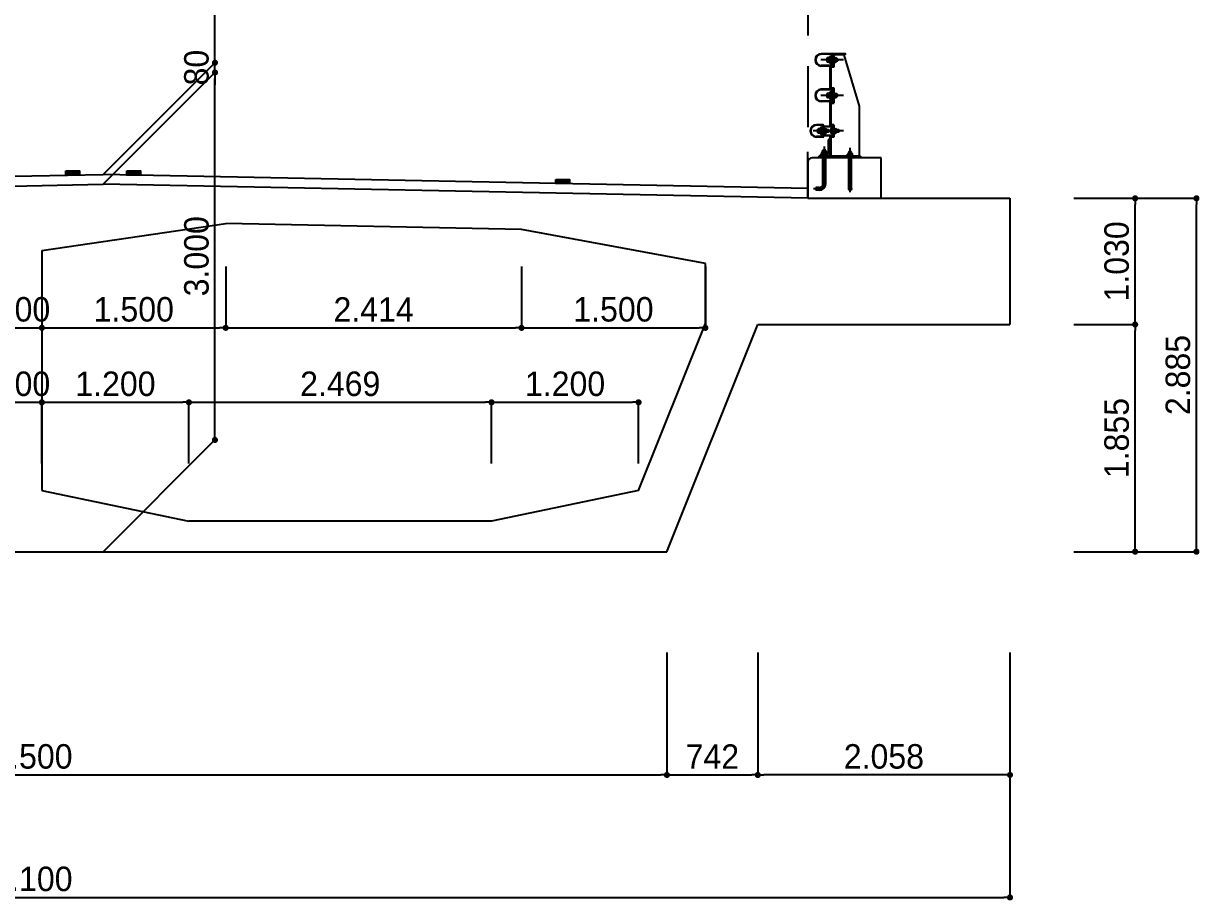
# Model space of a CAD drawing. Header units: millimetres. Extents: x 877.6 to 929.3, y 59.3 to 73.6.
# Drawn here: x 887.41 to 897.01, y 59.3 to 66.46 of the extents above; entities that cross this region are included whole.
import ezdxf

# ---------------------------------------------------------------- set-up
doc = ezdxf.new("R2010")
doc.units = ezdxf.units.MM
doc.linetypes.add('CENTER', pattern=[2, 1.25, -0.25, 0.25, -0.25])
doc.linetypes.add('HIDDEN', pattern=[0.375, 0.25, -0.125])
for name, color, linetype in [('0DIM', 1, 'Continuous'), ('2', 3, 'Continuous'), ('4', 4, 'Continuous'), ('5', 6, 'Continuous'), ('6', 4, 'Continuous'), ('BARRIER', 7, 'Continuous'), ('CS-CONC', 4, 'Continuous'), ('DIM', 1, 'Continuous')]:
    doc.layers.add(name, color=color, linetype=linetype)
doc.styles.add('T25', font='Dotum.TTF', dxfattribs={"bigfont": 'GHS.SHX'})
doc.styles.add('돋움', font='Dotum.TTF')
doc.dimstyles.new('일반도면_0600', dxfattribs={"dimtxt": 1500, "dimasz": 600, "dimexe": 600, "dimexo": 6000, "dimgap": 750, "dimtad": 1, "dimdec": 0, "dimzin": 0, "dimdsep": 46, "dimtxsty": 'T25', "dimblk": 'DOT', "dimcen": 0.09, "dimclrd": 1, "dimclre": 1, "dimclrt": 7, "dimadec": 8, "dimazin": 0, "dimtfac": 1, "dimtdec": 4, "dimtix": 1, "dimtmove": 2, "dimatfit": 3, "dimldrblk": 'DOT', "dimfxl": 1, "dimtolj": 1, "dimtzin": 0, "dimarcsym": 0})

# ---------------------------------------------------------------- blocks, each defined once
blk = doc.blocks.new('_Dot')
at = {"layer": 'DIM'}
blk.add_line((0, 0), (-1, 0), dxfattribs=at)
at = {"layer": 'DIM', "const_width": 0.5}
blk.add_lwpolyline([(-0.25, 0, 1), (0.25, 0, 1)], format="xyb", close=True, dxfattribs=at)
blk = doc.blocks.new('*D12')
at = {"color": 1, "lineweight": -2, "transparency": 16777216}
for p, q in [((879.3635, 60.3257), (879.3635, 59.3257)), ((895.4635, 60.3257), (895.4635, 59.3257)), ((879.4135, 59.3257), (895.4135, 59.3257))]:
    blk.add_line(p, q, dxfattribs=at)
at = {"layer": 'DEFPOINTS', "color": 0, "transparency": 16777216}
for p in [(879.3635, 60.3257), (895.4635, 60.3257), (895.4635, 59.3257)]:
    blk.add_point(p, dxfattribs=at)
at = {"color": 1, "lineweight": -2, "transparency": 16777216, "xscale": 0.05, "yscale": 0.05, "zscale": 0.05, "rotation": 180}
blk.add_blockref('_Dot', (879.3635, 59.3257), dxfattribs=at)
at = {"color": 1, "lineweight": -2, "transparency": 16777216, "xscale": 0.05, "yscale": 0.05, "zscale": 0.05}
blk.add_blockref('_Dot', (895.4635, 59.3257), dxfattribs=at)
at = {"color": 7, "transparency": 16777216, "insert": (887.4135, 59.4758), "char_height": 0.2, "attachment_point": 5, "style": '돋움'}
blk.add_mtext('\\A1;16.100', dxfattribs=at)
blk = doc.blocks.new('*D14')
at = {"color": 1, "lineweight": -2, "transparency": 16777216}
for p, q in [((882.1635, 61.3257), (882.1635, 60.3257)), ((892.6635, 61.3257), (892.6635, 60.3257)), ((882.2135, 60.3257), (892.6135, 60.3257))]:
    blk.add_line(p, q, dxfattribs=at)
at = {"layer": 'DEFPOINTS', "color": 0, "transparency": 16777216}
for p in [(882.1635, 61.3257), (892.6635, 61.3257), (892.6635, 60.3257)]:
    blk.add_point(p, dxfattribs=at)
at = {"color": 1, "lineweight": -2, "transparency": 16777216, "xscale": 0.05, "yscale": 0.05, "zscale": 0.05, "rotation": 180}
blk.add_blockref('_Dot', (882.1635, 60.3257), dxfattribs=at)
at = {"color": 1, "lineweight": -2, "transparency": 16777216, "xscale": 0.05, "yscale": 0.05, "zscale": 0.05}
blk.add_blockref('_Dot', (892.6635, 60.3257), dxfattribs=at)
at = {"color": 7, "transparency": 16777216, "insert": (887.4135, 60.4758), "char_height": 0.2, "attachment_point": 5, "style": '돋움'}
blk.add_mtext('\\A1;10.500', dxfattribs=at)
blk = doc.blocks.new('*D15')
at = {"color": 1, "lineweight": -2, "transparency": 16777216}
for p, q in [((892.6635, 61.3257), (892.6635, 60.3257)), ((893.4055, 61.3257), (893.4055, 60.3257)), ((892.7135, 60.3257), (893.3555, 60.3257))]:
    blk.add_line(p, q, dxfattribs=at)
at = {"layer": 'DEFPOINTS', "color": 0, "transparency": 16777216}
for p in [(892.6635, 61.3257), (893.4055, 61.3257), (893.4055, 60.3257)]:
    blk.add_point(p, dxfattribs=at)
at = {"color": 1, "lineweight": -2, "transparency": 16777216, "xscale": 0.05, "yscale": 0.05, "zscale": 0.05, "rotation": 180}
blk.add_blockref('_Dot', (892.6635, 60.3257), dxfattribs=at)
at = {"color": 1, "lineweight": -2, "transparency": 16777216, "xscale": 0.05, "yscale": 0.05, "zscale": 0.05}
blk.add_blockref('_Dot', (893.4055, 60.3257), dxfattribs=at)
at = {"color": 7, "transparency": 16777216, "insert": (893.0345, 60.4757), "char_height": 0.2, "attachment_point": 5, "style": '돋움'}
blk.add_mtext('\\A1;742', dxfattribs=at)
blk = doc.blocks.new('*D17')
at = {"color": 1, "lineweight": -2, "transparency": 16777216}
for p, q in [((893.4055, 61.3257), (893.4055, 60.3257)), ((895.4635, 61.3257), (895.4635, 60.3257)), ((895.4135, 60.3257), (893.4555, 60.3257))]:
    blk.add_line(p, q, dxfattribs=at)
at = {"layer": 'DEFPOINTS', "color": 0, "transparency": 16777216}
for p in [(893.4055, 61.3257), (895.4635, 61.3257), (893.4055, 60.3257)]:
    blk.add_point(p, dxfattribs=at)
at = {"color": 1, "lineweight": -2, "transparency": 16777216, "xscale": 0.05, "yscale": 0.05, "zscale": 0.05, "rotation": 180}
blk.add_blockref('_Dot', (893.4055, 60.3257), dxfattribs=at)
at = {"color": 1, "lineweight": -2, "transparency": 16777216, "xscale": 0.05, "yscale": 0.05, "zscale": 0.05}
blk.add_blockref('_Dot', (895.4635, 60.3257), dxfattribs=at)
at = {"color": 7, "transparency": 16777216, "insert": (894.4345, 60.4758), "char_height": 0.2, "attachment_point": 5, "style": '돋움'}
blk.add_mtext('\\A1;2.058', dxfattribs=at)
blk = doc.blocks.new('*D20')
at = {"color": 1, "lineweight": -2, "transparency": 16777216}
for p, q in [((887.5635, 62.8682), (887.5635, 63.3682)), ((887.6135, 63.3682), (888.7135, 63.3682)), ((888.7635, 62.8682), (888.7635, 63.3682))]:
    blk.add_line(p, q, dxfattribs=at)
at = {"layer": 'DEFPOINTS', "color": 0, "transparency": 16777216}
for p in [(888.7635, 63.3682), (887.5635, 62.8682), (888.7635, 62.8682)]:
    blk.add_point(p, dxfattribs=at)
at = {"color": 1, "lineweight": -2, "transparency": 16777216, "xscale": 0.05, "yscale": 0.05, "zscale": 0.05, "rotation": 180}
blk.add_blockref('_Dot', (887.5635, 63.3682), dxfattribs=at)
at = {"color": 1, "lineweight": -2, "transparency": 16777216, "xscale": 0.05, "yscale": 0.05, "zscale": 0.05}
blk.add_blockref('_Dot', (888.7635, 63.3682), dxfattribs=at)
at = {"color": 7, "transparency": 16777216, "insert": (888.1635, 63.5183), "char_height": 0.2, "attachment_point": 5, "style": '돋움'}
blk.add_mtext('\\A1;1.200', dxfattribs=at)
blk = doc.blocks.new('*D21')
at = {"color": 1, "lineweight": -2, "transparency": 16777216}
for p, q in [((888.7635, 62.8682), (888.7635, 63.3682)), ((888.8135, 63.3682), (891.1827, 63.3682)), ((891.2327, 62.8682), (891.2327, 63.3682))]:
    blk.add_line(p, q, dxfattribs=at)
at = {"layer": 'DEFPOINTS', "color": 0, "transparency": 16777216}
for p in [(891.2327, 63.3682), (888.7635, 62.8682), (891.2327, 62.8682)]:
    blk.add_point(p, dxfattribs=at)
at = {"color": 1, "lineweight": -2, "transparency": 16777216, "xscale": 0.05, "yscale": 0.05, "zscale": 0.05, "rotation": 180}
blk.add_blockref('_Dot', (888.7635, 63.3682), dxfattribs=at)
at = {"color": 1, "lineweight": -2, "transparency": 16777216, "xscale": 0.05, "yscale": 0.05, "zscale": 0.05}
blk.add_blockref('_Dot', (891.2327, 63.3682), dxfattribs=at)
at = {"color": 7, "transparency": 16777216, "insert": (889.9981, 63.5183), "char_height": 0.2, "attachment_point": 5, "style": '돋움'}
blk.add_mtext('\\A1;2.469', dxfattribs=at)
blk = doc.blocks.new('*D22')
at = {"color": 1, "lineweight": -2, "transparency": 16777216}
for p, q in [((891.2327, 62.8682), (891.2327, 63.3682)), ((891.2827, 63.3682), (892.3827, 63.3682)), ((892.4327, 62.8682), (892.4327, 63.3682))]:
    blk.add_line(p, q, dxfattribs=at)
at = {"layer": 'DEFPOINTS', "color": 0, "transparency": 16777216}
for p in [(892.4327, 63.3682), (891.2327, 62.8682), (892.4327, 62.8682)]:
    blk.add_point(p, dxfattribs=at)
at = {"color": 1, "lineweight": -2, "transparency": 16777216, "xscale": 0.05, "yscale": 0.05, "zscale": 0.05, "rotation": 180}
blk.add_blockref('_Dot', (891.2327, 63.3682), dxfattribs=at)
at = {"color": 1, "lineweight": -2, "transparency": 16777216, "xscale": 0.05, "yscale": 0.05, "zscale": 0.05}
blk.add_blockref('_Dot', (892.4327, 63.3682), dxfattribs=at)
at = {"color": 7, "transparency": 16777216, "insert": (891.8327, 63.5183), "char_height": 0.2, "attachment_point": 5, "style": '돋움'}
blk.add_mtext('\\A1;1.200', dxfattribs=at)
blk = doc.blocks.new('*D24')
at = {"color": 1, "lineweight": -2, "transparency": 16777216}
for p, q in [((887.2135, 63.3682), (887.1635, 63.3682)), ((887.2635, 62.8682), (887.2635, 63.3682)), ((887.2635, 63.3682), (887.5635, 63.3682)), ((887.5635, 62.8682), (887.5635, 63.3682)), ((887.6135, 63.3682), (887.6635, 63.3682))]:
    blk.add_line(p, q, dxfattribs=at)
at = {"layer": 'DEFPOINTS', "color": 0, "transparency": 16777216}
for p in [(887.5635, 63.3682), (887.2635, 62.8682), (887.5635, 62.8682)]:
    blk.add_point(p, dxfattribs=at)
at = {"color": 1, "lineweight": -2, "transparency": 16777216, "xscale": 0.05, "yscale": 0.05, "zscale": 0.05}
blk.add_blockref('_Dot', (887.2635, 63.3682), dxfattribs=at)
at = {"color": 1, "lineweight": -2, "transparency": 16777216, "xscale": 0.05, "yscale": 0.05, "zscale": 0.05, "rotation": 180}
blk.add_blockref('_Dot', (887.5635, 63.3682), dxfattribs=at)
at = {"color": 7, "transparency": 16777216, "insert": (887.4135, 63.5183), "char_height": 0.2, "attachment_point": 5, "style": '돋움'}
blk.add_mtext('\\A1;300', dxfattribs=at)
blk = doc.blocks.new('*D27')
at = {"color": 1, "lineweight": -2, "transparency": 16777216}
for p, q in [((887.5635, 64.4762), (887.5635, 63.9762)), ((889.0635, 64.4762), (889.0635, 63.9762)), ((887.6135, 63.9762), (889.0135, 63.9762))]:
    blk.add_line(p, q, dxfattribs=at)
at = {"layer": 'DEFPOINTS', "color": 0, "transparency": 16777216}
for p in [(887.5635, 64.4762), (889.0635, 64.4762), (889.0635, 63.9762)]:
    blk.add_point(p, dxfattribs=at)
at = {"color": 1, "lineweight": -2, "transparency": 16777216, "xscale": 0.05, "yscale": 0.05, "zscale": 0.05, "rotation": 180}
blk.add_blockref('_Dot', (887.5635, 63.9762), dxfattribs=at)
at = {"color": 1, "lineweight": -2, "transparency": 16777216, "xscale": 0.05, "yscale": 0.05, "zscale": 0.05}
blk.add_blockref('_Dot', (889.0635, 63.9762), dxfattribs=at)
at = {"color": 7, "transparency": 16777216, "insert": (888.3135, 64.1263), "char_height": 0.2, "attachment_point": 5, "style": '돋움'}
blk.add_mtext('\\A1;1.500', dxfattribs=at)
blk = doc.blocks.new('*D28')
at = {"color": 1, "lineweight": -2, "transparency": 16777216}
for p, q in [((889.0635, 64.4762), (889.0635, 63.9762)), ((891.4775, 64.4762), (891.4775, 63.9762)), ((889.1135, 63.9762), (891.4275, 63.9762))]:
    blk.add_line(p, q, dxfattribs=at)
at = {"layer": 'DEFPOINTS', "color": 0, "transparency": 16777216}
for p in [(889.0635, 64.4762), (891.4775, 64.4762), (891.4775, 63.9762)]:
    blk.add_point(p, dxfattribs=at)
at = {"color": 1, "lineweight": -2, "transparency": 16777216, "xscale": 0.05, "yscale": 0.05, "zscale": 0.05, "rotation": 180}
blk.add_blockref('_Dot', (889.0635, 63.9762), dxfattribs=at)
at = {"color": 1, "lineweight": -2, "transparency": 16777216, "xscale": 0.05, "yscale": 0.05, "zscale": 0.05}
blk.add_blockref('_Dot', (891.4775, 63.9762), dxfattribs=at)
at = {"color": 7, "transparency": 16777216, "insert": (890.2705, 64.1262), "char_height": 0.2, "attachment_point": 5, "style": '돋움'}
blk.add_mtext('\\A1;2.414', dxfattribs=at)
blk = doc.blocks.new('*D29')
at = {"color": 1, "lineweight": -2, "transparency": 16777216}
for p, q in [((891.4775, 64.4762), (891.4775, 63.9762)), ((892.9775, 64.4762), (892.9775, 63.9762)), ((891.5275, 63.9762), (892.9275, 63.9762))]:
    blk.add_line(p, q, dxfattribs=at)
at = {"layer": 'DEFPOINTS', "color": 0, "transparency": 16777216}
for p in [(891.4775, 64.4762), (892.9775, 64.4762), (892.9775, 63.9762)]:
    blk.add_point(p, dxfattribs=at)
at = {"color": 1, "lineweight": -2, "transparency": 16777216, "xscale": 0.05, "yscale": 0.05, "zscale": 0.05, "rotation": 180}
blk.add_blockref('_Dot', (891.4775, 63.9762), dxfattribs=at)
at = {"color": 1, "lineweight": -2, "transparency": 16777216, "xscale": 0.05, "yscale": 0.05, "zscale": 0.05}
blk.add_blockref('_Dot', (892.9775, 63.9762), dxfattribs=at)
at = {"color": 7, "transparency": 16777216, "insert": (892.2275, 64.1263), "char_height": 0.2, "attachment_point": 5, "style": '돋움'}
blk.add_mtext('\\A1;1.500', dxfattribs=at)
blk = doc.blocks.new('*D31')
at = {"color": 1, "lineweight": -2, "transparency": 16777216}
for p, q in [((887.2635, 64.4762), (887.2635, 63.9762)), ((887.5635, 64.4762), (887.5635, 63.9762)), ((887.2135, 63.9762), (887.1635, 63.9762)), ((887.2635, 63.9762), (887.5635, 63.9762)), ((887.6135, 63.9762), (887.6635, 63.9762))]:
    blk.add_line(p, q, dxfattribs=at)
at = {"layer": 'DEFPOINTS', "color": 0, "transparency": 16777216}
for p in [(887.2635, 64.4762), (887.5635, 64.4762), (887.5635, 63.9762)]:
    blk.add_point(p, dxfattribs=at)
at = {"color": 1, "lineweight": -2, "transparency": 16777216, "xscale": 0.05, "yscale": 0.05, "zscale": 0.05}
blk.add_blockref('_Dot', (887.2635, 63.9762), dxfattribs=at)
at = {"color": 1, "lineweight": -2, "transparency": 16777216, "xscale": 0.05, "yscale": 0.05, "zscale": 0.05, "rotation": 180}
blk.add_blockref('_Dot', (887.5635, 63.9762), dxfattribs=at)
at = {"color": 7, "transparency": 16777216, "insert": (887.4135, 64.1263), "char_height": 0.2, "attachment_point": 5, "style": '돋움'}
blk.add_mtext('\\A1;300', dxfattribs=at)
blk = doc.blocks.new('*D36')
at = {"color": 1, "lineweight": -2, "transparency": 16777216}
for p, q in [((895.9847, 65.0338), (896.4847, 65.0338)), ((896.4847, 64.0538), (896.4847, 64.9838)), ((895.9847, 64.0038), (896.4847, 64.0038))]:
    blk.add_line(p, q, dxfattribs=at)
at = {"layer": 'DEFPOINTS', "color": 0, "transparency": 16777216}
for p in [(895.9847, 65.0338), (896.4847, 65.0338), (895.9847, 64.0038)]:
    blk.add_point(p, dxfattribs=at)
at = {"color": 1, "lineweight": -2, "transparency": 16777216, "xscale": 0.05, "yscale": 0.05, "zscale": 0.05}
for p, rotation in [((896.4847, 65.0338), 90), ((896.4847, 64.0038), 270)]:
    blk.add_blockref('_Dot', p, dxfattribs=dict(at, rotation=rotation))
at = {"color": 7, "transparency": 16777216, "insert": (896.3346, 64.5188), "char_height": 0.2, "attachment_point": 5, "rotation": 90, "style": '돋움'}
blk.add_mtext('\\A1;1.030', dxfattribs=at)
blk = doc.blocks.new('*D37')
at = {"color": 1, "lineweight": -2, "transparency": 16777216}
for p, q in [((895.9847, 64.0038), (896.4847, 64.0038)), ((896.4847, 62.1988), (896.4847, 63.9538)), ((895.9847, 62.1488), (896.4847, 62.1488))]:
    blk.add_line(p, q, dxfattribs=at)
at = {"layer": 'DEFPOINTS', "color": 0, "transparency": 16777216}
for p in [(895.9847, 64.0038), (896.4847, 64.0038), (895.9847, 62.1488)]:
    blk.add_point(p, dxfattribs=at)
at = {"color": 1, "lineweight": -2, "transparency": 16777216, "xscale": 0.05, "yscale": 0.05, "zscale": 0.05}
for p, rotation in [((896.4847, 64.0038), 90), ((896.4847, 62.1488), 270)]:
    blk.add_blockref('_Dot', p, dxfattribs=dict(at, rotation=rotation))
at = {"color": 7, "transparency": 16777216, "insert": (896.3346, 63.0763), "char_height": 0.2, "attachment_point": 5, "rotation": 90, "style": '돋움'}
blk.add_mtext('\\A1;1.855', dxfattribs=at)
blk = doc.blocks.new('*D38')
at = {"color": 1, "lineweight": -2, "transparency": 16777216}
for p, q in [((896.4847, 65.0338), (896.9847, 65.0338)), ((896.9847, 62.1988), (896.9847, 64.9838)), ((896.4847, 62.1488), (896.9847, 62.1488))]:
    blk.add_line(p, q, dxfattribs=at)
at = {"layer": 'DEFPOINTS', "color": 0, "transparency": 16777216}
for p in [(896.4847, 65.0338), (896.9847, 65.0338), (896.4847, 62.1488)]:
    blk.add_point(p, dxfattribs=at)
at = {"color": 1, "lineweight": -2, "transparency": 16777216, "xscale": 0.05, "yscale": 0.05, "zscale": 0.05}
for p, rotation in [((896.9847, 65.0338), 90), ((896.9847, 62.1488), 270)]:
    blk.add_blockref('_Dot', p, dxfattribs=dict(at, rotation=rotation))
at = {"color": 7, "transparency": 16777216, "insert": (896.8346, 63.5913), "char_height": 0.2, "attachment_point": 5, "rotation": 90, "style": '돋움'}
blk.add_mtext('\\A1;2.885', dxfattribs=at)
blk = doc.blocks.new('*D39')
at = {"color": 1, "lineweight": -2, "transparency": 16777216}
for p, q in [((888.0635, 65.1488), (888.9757, 66.061)), ((888.9757, 63.111), (888.9757, 66.011)), ((888.0635, 62.1488), (888.9757, 63.061))]:
    blk.add_line(p, q, dxfattribs=at)
at = {"layer": 'DEFPOINTS', "color": 0, "transparency": 16777216}
for p in [(888.9757, 66.061), (888.0635, 65.1488), (888.0635, 62.1488)]:
    blk.add_point(p, dxfattribs=at)
at = {"color": 1, "lineweight": -2, "transparency": 16777216, "xscale": 0.05, "yscale": 0.05, "zscale": 0.05}
for p, rotation in [((888.9757, 66.061), 90), ((888.9757, 63.061), 270)]:
    blk.add_blockref('_Dot', p, dxfattribs=dict(at, rotation=rotation))
at = {"color": 7, "transparency": 16777216, "insert": (888.8256, 64.561), "char_height": 0.2, "attachment_point": 5, "rotation": 90, "style": '돋움'}
blk.add_mtext('\\A1;3.000', dxfattribs=at)
blk = doc.blocks.new('*D40')
at = {"color": 1, "lineweight": -2, "transparency": 16777216}
for p, q in [((888.0635, 70.2288), (888.9757, 71.141)), ((888.9757, 66.191), (888.9757, 71.091)), ((888.0635, 65.2288), (888.9757, 66.141))]:
    blk.add_line(p, q, dxfattribs=at)
at = {"layer": 'DEFPOINTS', "color": 0, "transparency": 16777216}
for p in [(888.9757, 71.141), (888.0635, 70.2288), (888.0635, 65.2288)]:
    blk.add_point(p, dxfattribs=at)
at = {"color": 1, "lineweight": -2, "transparency": 16777216, "xscale": 0.05, "yscale": 0.05, "zscale": 0.05}
for p, rotation in [((888.9757, 71.141), 90), ((888.9757, 66.141), 270)]:
    blk.add_blockref('_Dot', p, dxfattribs=dict(at, rotation=rotation))
at = {"color": 7, "transparency": 16777216, "insert": (888.8256, 68.641), "char_height": 0.2, "attachment_point": 5, "rotation": 90, "style": '돋움'}
blk.add_mtext('\\A1;5.000', dxfattribs=at)
blk = doc.blocks.new('*D41')
at = {"color": 1, "lineweight": -2, "transparency": 16777216}
for p, q in [((888.9757, 66.191), (888.9757, 66.241)), ((888.0635, 65.2288), (888.9757, 66.141)), ((888.9757, 66.061), (888.9757, 66.141)), ((888.0635, 65.1488), (888.9757, 66.061)), ((888.9757, 66.011), (888.9757, 65.961))]:
    blk.add_line(p, q, dxfattribs=at)
at = {"layer": 'DEFPOINTS', "color": 0, "transparency": 16777216}
for p in [(888.9757, 66.141), (888.0635, 65.2288), (888.0635, 65.1488)]:
    blk.add_point(p, dxfattribs=at)
at = {"color": 1, "lineweight": -2, "transparency": 16777216, "xscale": 0.05, "yscale": 0.05, "zscale": 0.05}
for p, rotation in [((888.9757, 66.141), 270), ((888.9757, 66.061), 90)]:
    blk.add_blockref('_Dot', p, dxfattribs=dict(at, rotation=rotation))
at = {"color": 7, "transparency": 16777216, "insert": (888.8256, 66.101), "char_height": 0.2, "attachment_point": 5, "rotation": 90, "style": '돋움'}
blk.add_mtext('\\A1;80', dxfattribs=at)

msp = doc.modelspace()

# ---------------------------------------------------------------- linework, layer by layer
at = {"color": 1}
for p, q in [((894.0185, 66.2068), (894.0185, 66.1818)), ((894.0185, 66.1458), (894.0185, 66.1208)), ((894.0185, 65.9168), (894.0185, 65.8918)), ((894.0185, 65.8558), (894.0185, 65.8308))]:
    msp.add_line(p, q, dxfattribs=at)
for p, q in [((893.8135, 65.0338), (893.8135, 65.4138)), ((883.3135, 65.1338), (888.0635, 65.2288)), ((893.8135, 65.1138), (888.0635, 65.2288)), ((880.8135, 65.0038), (888.0635, 65.1488)), ((893.8135, 65.0338), (888.0635, 65.1488)), ((893.8135, 65.0338), (895.4635, 65.0338)), ((895.4635, 65.0338), (895.4635, 64.0038)), ((887.5635, 64.6088), (889.0635, 64.8288)), ((891.4775, 64.7806), (889.0635, 64.8288)), ((892.9775, 64.5006), (891.4775, 64.7806)), ((887.5635, 64.6088), (887.5635, 62.6488)), ((892.9775, 64.0108), (892.9775, 64.5006)), ((892.4327, 62.6488), (892.9775, 64.0108)), ((892.6635, 62.1488), (893.4055, 64.0038)), ((893.4055, 64.0038), (895.4635, 64.0038)), ((887.5635, 62.6488), (888.7635, 62.3988)), ((892.4327, 62.6488), (891.2327, 62.3988)), ((891.2327, 62.3988), (888.7635, 62.3988)), ((882.1635, 62.1488), (892.6635, 62.1488))]:
    msp.add_line(p, q)
at = {"color": 253, "linetype": 'HIDDEN', "ltscale": 2}
msp.add_lwpolyline([(883.3135, 65.1338), (883.3135, 69.8838), (883.5635, 70.1388), (888.0635, 70.2288), (893.5636, 70.1188), (893.8135, 69.8638), (893.8135, 65.1138)], dxfattribs=at)
at = {"color": 1, "linetype": 'ByBlock'}
for p in [(894.0185, 66.2138), (894.0185, 66.2138), (894.0185, 65.9238), (894.0185, 65.9238)]:
    msp.add_point(p, dxfattribs=at)
at = {"layer": '0DIM', "color": 1, "linetype": 'CENTER', "ltscale": 10}
for p, q in [((894.104, 66.1638), (893.9208, 66.1638)), ((894.104, 65.8738), (893.9208, 65.8738)), ((894.104, 65.5838), (893.857, 65.5838))]:
    msp.add_line(p, q, dxfattribs=at)
at = {"layer": '0DIM', "color": 1, "linetype": 'CENTER', "ltscale": 9}
for p, q in [((893.9485, 65.1523), (893.9485, 65.4574)), ((894.1585, 65.0843), (894.1585, 65.4454)), ((893.9075, 65.1112), (893.8602, 65.1112))]:
    msp.add_line(p, q, dxfattribs=at)
at = {"layer": '0DIM', "color": 1}
msp.add_arc((893.9075, 65.1522), 0.041, 270, 0, dxfattribs=at)
at = {"layer": '2', "color": 1}
for p, q in [((894.0185, 66.2138), (894.0185, 66.1138)), ((894.1185, 66.2138), (894.0185, 66.2138)), ((894.1185, 66.2138), (894.1185, 66.2058)), ((894.0265, 66.2058), (894.0265, 66.1058)), ((894.1185, 66.2058), (894.0265, 66.2058)), ((894.1085, 66.2058), (894.2335, 65.7853)), ((893.9935, 66.1138), (893.9935, 65.9288)), ((894.0185, 66.1138), (893.9935, 66.1138)), ((894.0015, 66.1058), (894.0015, 65.9368)), ((894.0265, 66.1058), (894.0015, 66.1058)), ((893.9935, 65.9288), (894.0185, 65.9288)), ((894.0015, 65.9368), (894.0265, 65.9368)), ((894.0185, 65.9288), (894.0185, 65.8188)), ((894.0265, 65.9368), (894.0265, 65.8108)), ((893.9935, 65.8188), (894.0185, 65.8188)), ((893.9935, 65.8188), (893.9935, 65.6263)), ((894.0015, 65.8108), (894.0265, 65.8108)), ((894.0015, 65.8108), (894.0015, 65.6343)), ((894.2335, 65.7853), (894.2335, 65.3778)), ((894.0185, 65.6263), (893.9935, 65.6263)), ((894.0265, 65.6343), (894.0015, 65.6343)), ((894.0185, 65.6263), (894.0185, 65.5413)), ((894.0265, 65.6343), (894.0265, 65.5333)), ((894.0185, 65.5413), (893.9935, 65.5413)), ((893.9935, 65.5413), (893.9935, 65.3778)), ((894.0265, 65.5333), (894.0015, 65.5333)), ((894.0015, 65.5333), (894.0015, 65.3778)), ((894.2435, 65.3778), (893.9035, 65.3778)), ((893.9035, 65.3778), (893.9035, 65.3638)), ((894.2535, 65.3638), (893.9035, 65.3638)), ((894.2435, 65.3778), (894.2435, 65.3638))]:
    msp.add_line(p, q, dxfattribs=at)
msp.add_point((894.1185, 66.2138), dxfattribs=at)
at = {"layer": '4', "color": 1}
for points in [[(894.0185, 65.5525), (894.0185, 65.6151, 0.414214), (894.0123, 65.6213), (893.9497, 65.6213, 0.414214), (893.9435, 65.6151), (893.9435, 65.5525, 0.414214), (893.9497, 65.5463), (894.0123, 65.5463, 0.414214)], [(894.0153, 65.5525), (894.0153, 65.6151, 0.414214), (894.0123, 65.6181), (893.9497, 65.6181, 0.414214), (893.9467, 65.6151), (893.9467, 65.5525, 0.414214), (893.9497, 65.5495), (894.0123, 65.5495, 0.414214)]]:
    msp.add_lwpolyline(points, format="xyb", close=True, dxfattribs=at)
at = {"layer": '5', "color": 1}
for p, q in [((894.0115, 66.2138), (893.9235, 66.2138)), ((894.0115, 66.2098), (893.9235, 66.2098)), ((894.0115, 66.1178), (893.9235, 66.1178)), ((894.0035, 66.1788), (894.0035, 66.1748)), ((894.0115, 66.1788), (894.0035, 66.1788)), ((894.0115, 66.1748), (894.0035, 66.1748)), ((894.0035, 66.1528), (894.0035, 66.1488)), ((894.0115, 66.1528), (894.0035, 66.1528)), ((894.0115, 66.1488), (894.0035, 66.1488)), ((894.0145, 66.2068), (894.0145, 66.1818)), ((894.0145, 66.1458), (894.0145, 66.1208)), ((894.0115, 66.1138), (893.9235, 66.1138)), ((894.0115, 65.9238), (893.9235, 65.9238)), ((894.0115, 65.9198), (893.9235, 65.9198)), ((894.0145, 65.9168), (894.0145, 65.8918)), ((894.0145, 65.8558), (894.0145, 65.8308)), ((894.0115, 65.8278), (893.9235, 65.8278)), ((894.0115, 65.8238), (893.9235, 65.8238)), ((893.9365, 65.6338), (893.8835, 65.6338)), ((893.9365, 65.6298), (893.8835, 65.6298)), ((893.9365, 65.5988), (893.9265, 65.5988)), ((893.9265, 65.5948), (893.9265, 65.5988)), ((893.9365, 65.5948), (893.9265, 65.5948)), ((893.9365, 65.5728), (893.9265, 65.5728)), ((893.9265, 65.5688), (893.9265, 65.5728)), ((893.9365, 65.5688), (893.9265, 65.5688)), ((893.9395, 65.6018), (893.9395, 65.6268)), ((893.9395, 65.5408), (893.9395, 65.5658)), ((893.9435, 65.5408), (893.9435, 65.6268)), ((893.9365, 65.5378), (893.8835, 65.5378)), ((893.9365, 65.5338), (893.8835, 65.5338))]:
    msp.add_line(p, q, dxfattribs=at)
for centre, radius, start, end in [((893.9235, 66.1638), 0.05, 90, 270), ((894.0115, 66.2068), 0.007, 0, 90), ((893.9235, 66.1638), 0.046, 90, 270), ((894.0115, 66.2068), 0.003, 0, 90), ((894.0115, 66.1818), 0.003, 270, 0), ((894.0115, 66.1818), 0.007, 270, 0), ((894.0115, 66.1458), 0.007, 0, 90), ((894.0115, 66.1458), 0.003, 0, 90), ((894.0115, 66.1208), 0.003, 270, 0), ((894.0115, 66.1208), 0.007, 270, 0), ((893.9235, 65.8738), 0.05, 90, 270), ((893.9235, 65.8738), 0.046, 90, 270), ((894.0115, 65.9168), 0.007, 0, 90), ((894.0115, 65.9168), 0.003, 0, 90), ((894.0115, 65.8308), 0.007, 270, 0), ((894.0115, 65.8308), 0.003, 270, 0), ((893.8835, 65.5838), 0.05, 90, 270), ((893.8835, 65.5838), 0.046, 90, 270), ((893.9365, 65.6268), 0.007, 0, 90), ((893.9365, 65.6268), 0.003, 0, 90), ((893.9365, 65.6018), 0.003, 270, 0), ((893.9365, 65.6018), 0.007, 270, 0), ((893.9365, 65.5658), 0.007, 0, 90), ((893.9365, 65.5658), 0.003, 0, 90), ((893.9365, 65.5408), 0.007, 270, 0), ((893.9365, 65.5408), 0.003, 270, 0)]:
    msp.add_arc(centre, radius, start, end, dxfattribs=at)
at = {"layer": '6', "color": 1}
for p, q in [((893.9715, 66.1498), (893.9715, 66.1778)), ((893.9838, 66.1724), (893.9742, 66.1724)), ((893.9838, 66.1553), (893.9742, 66.1553)), ((893.9865, 66.1808), (893.9745, 66.1808)), ((893.9865, 66.1468), (893.9745, 66.1468)), ((893.9865, 66.1468), (893.9865, 66.1808)), ((893.9985, 66.1748), (893.9865, 66.1748)), ((894.0558, 66.1728), (893.9865, 66.1728)), ((894.0558, 66.1548), (893.9865, 66.1548)), ((893.9985, 66.1528), (893.9865, 66.1528)), ((893.9985, 66.1758), (893.9985, 66.1518)), ((894.0145, 66.1938), (894.0045, 66.1938)), ((894.0145, 66.1818), (894.0045, 66.1818)), ((894.0145, 66.1458), (894.0045, 66.1458)), ((894.0145, 66.1338), (894.0045, 66.1338)), ((894.0297, 66.1858), (894.0265, 66.1858)), ((894.0297, 66.1418), (894.0265, 66.1418)), ((894.0297, 66.1468), (894.0297, 66.1808)), ((894.0297, 66.1808), (894.0417, 66.1808)), ((894.0297, 66.1468), (894.0417, 66.1468)), ((894.0447, 66.1498), (894.0447, 66.1778)), ((894.0578, 66.1708), (894.0578, 66.1568)), ((893.9715, 65.8598), (893.9715, 65.8878)), ((893.9838, 65.8824), (893.9742, 65.8824)), ((893.9838, 65.8653), (893.9742, 65.8653)), ((893.9865, 65.8908), (893.9745, 65.8908)), ((893.9865, 65.8568), (893.9745, 65.8568)), ((893.9865, 65.8568), (893.9865, 65.8908)), ((893.9865, 65.8858), (893.9865, 65.8618)), ((893.9985, 65.8848), (893.9865, 65.8848)), ((894.0558, 65.8828), (893.9865, 65.8828)), ((894.0558, 65.8648), (893.9865, 65.8648)), ((893.9985, 65.8628), (893.9865, 65.8628)), ((893.9985, 65.8858), (893.9985, 65.8618)), ((894.0035, 65.8888), (894.0035, 65.8848)), ((894.0115, 65.8888), (894.0035, 65.8888)), ((894.0115, 65.8848), (894.0035, 65.8848)), ((894.0115, 65.8628), (894.0035, 65.8628)), ((894.0035, 65.8628), (894.0035, 65.8588)), ((894.0115, 65.8588), (894.0035, 65.8588)), ((894.0145, 65.9038), (894.0045, 65.9038)), ((894.0145, 65.8918), (894.0045, 65.8918)), ((894.0145, 65.8558), (894.0045, 65.8558)), ((894.0145, 65.8438), (894.0045, 65.8438)), ((894.0297, 65.8958), (894.0265, 65.8958)), ((894.0297, 65.8518), (894.0265, 65.8518)), ((894.0297, 65.8908), (894.0417, 65.8908)), ((894.0297, 65.8568), (894.0297, 65.8908)), ((894.0297, 65.8568), (894.0417, 65.8568)), ((894.0447, 65.8598), (894.0447, 65.8878)), ((894.0578, 65.8808), (894.0578, 65.8668)), ((893.8965, 65.5698), (893.8965, 65.5978)), ((893.9088, 65.5924), (893.8992, 65.5924)), ((893.9088, 65.5753), (893.8992, 65.5753)), ((893.9115, 65.6008), (893.8995, 65.6008)), ((893.9115, 65.5668), (893.8995, 65.5668)), ((893.9115, 65.5668), (893.9115, 65.6008)), ((893.9115, 65.5718), (893.9115, 65.5958)), ((893.9235, 65.5948), (893.9115, 65.5948)), ((893.9808, 65.5928), (893.9115, 65.5928)), ((893.9808, 65.5748), (893.9115, 65.5748)), ((893.9235, 65.5728), (893.9115, 65.5728)), ((893.9235, 65.5718), (893.9235, 65.5958)), ((893.9395, 65.6138), (893.9295, 65.6138)), ((893.9395, 65.6018), (893.9295, 65.6018)), ((893.9395, 65.5658), (893.9295, 65.5658)), ((893.9395, 65.5538), (893.9295, 65.5538)), ((893.9502, 65.6058), (893.947, 65.6058)), ((893.9502, 65.5618), (893.947, 65.5618)), ((893.9502, 65.6008), (893.9622, 65.6008)), ((893.9502, 65.5668), (893.9502, 65.6008)), ((893.9502, 65.5668), (893.9622, 65.5668)), ((893.9652, 65.5698), (893.9652, 65.5978)), ((893.9828, 65.5908), (893.9828, 65.5768)), ((894.0003, 65.5698), (894.0003, 65.5978)), ((894.0126, 65.5924), (894.003, 65.5924)), ((894.0126, 65.5753), (894.003, 65.5753)), ((894.0153, 65.6008), (894.0033, 65.6008)), ((894.0153, 65.5668), (894.0033, 65.5668)), ((894.0153, 65.5668), (894.0153, 65.6008)), ((894.0153, 65.5718), (894.0153, 65.5958)), ((894.0653, 65.5928), (894.0153, 65.5928)), ((894.0653, 65.5748), (894.0153, 65.5748)), ((894.03, 65.6058), (894.0268, 65.6058)), ((894.03, 65.5618), (894.0268, 65.5618)), ((894.03, 65.6008), (894.042, 65.6008)), ((894.03, 65.5668), (894.03, 65.6008)), ((894.03, 65.5668), (894.042, 65.5668)), ((894.045, 65.5698), (894.045, 65.5978)), ((894.0673, 65.5908), (894.0673, 65.5768)), ((893.9795, 65.5068), (893.9795, 65.3918)), ((893.9935, 65.5148), (893.9875, 65.5148)), ((893.9135, 65.3778), (893.9135, 65.3838)), ((893.9795, 65.3918), (893.9215, 65.3918)), ((893.9735, 65.3945), (893.9235, 65.3945)), ((893.9235, 65.3918), (893.9235, 65.3945)), ((893.9285, 65.3945), (893.9285, 65.4077)), ((893.9655, 65.4107), (893.9315, 65.4107)), ((893.9375, 65.4107), (893.9375, 65.4258)), ((893.9375, 65.1522), (893.9375, 65.3918)), ((893.9382, 65.4085), (893.9382, 65.3967)), ((893.9565, 65.4288), (893.9405, 65.4288)), ((893.9589, 65.4085), (893.9589, 65.3967)), ((893.9595, 65.4107), (893.9595, 65.4258)), ((893.9595, 65.1522), (893.9595, 65.3918)), ((893.9685, 65.3945), (893.9685, 65.4077)), ((893.9735, 65.3918), (893.9735, 65.3945)), ((894.1895, 65.3778), (894.1315, 65.3778)), ((894.1835, 65.3805), (894.1335, 65.3805)), ((894.1335, 65.3778), (894.1335, 65.3805)), ((894.1385, 65.3805), (894.1385, 65.3937)), ((894.1755, 65.3967), (894.1415, 65.3967)), ((894.1475, 65.3967), (894.1475, 65.4118)), ((894.1475, 65.1112), (894.1475, 65.3778)), ((894.1482, 65.3945), (894.1482, 65.3827)), ((894.1665, 65.4148), (894.1505, 65.4148)), ((894.1689, 65.3945), (894.1689, 65.3827)), ((894.1695, 65.3967), (894.1695, 65.4118)), ((894.1695, 65.1112), (894.1695, 65.3778)), ((894.1785, 65.3805), (894.1785, 65.3937)), ((894.1835, 65.3778), (894.1835, 65.3805)), ((893.8788, 65.1222), (893.8788, 65.1002)), ((893.9075, 65.1222), (893.8788, 65.1222)), ((893.9075, 65.1002), (893.8788, 65.1002)), ((894.1695, 65.1112), (894.1475, 65.1112))]:
    msp.add_line(p, q, dxfattribs=at)
for points in [[(893.9715, 66.1732), (893.9742, 66.1724), (893.9715, 66.1717)], [(893.9715, 66.1545), (893.9742, 66.1553), (893.9715, 66.156)], [(893.9865, 66.1732), (893.9838, 66.1724), (893.9865, 66.1717)], [(893.9865, 66.1545), (893.9838, 66.1553), (893.9865, 66.156)], [(894.0297, 66.1858), (894.0297, 66.1418)], [(893.9715, 65.8832), (893.9742, 65.8824), (893.9715, 65.8817)], [(893.9715, 65.8645), (893.9742, 65.8653), (893.9715, 65.866)], [(893.9865, 65.8832), (893.9838, 65.8824), (893.9865, 65.8817)], [(893.9865, 65.8645), (893.9838, 65.8653), (893.9865, 65.866)], [(894.0297, 65.8958), (894.0297, 65.8518)], [(893.8965, 65.5932), (893.8992, 65.5924), (893.8965, 65.5917)], [(893.8965, 65.5745), (893.8992, 65.5753), (893.8965, 65.576)], [(893.9115, 65.5932), (893.9088, 65.5924), (893.9115, 65.5917)], [(893.9115, 65.5745), (893.9088, 65.5753), (893.9115, 65.576)], [(893.9502, 65.6058), (893.9502, 65.5618)], [(894.0003, 65.5932), (894.003, 65.5924), (894.0003, 65.5917)], [(894.0003, 65.5745), (894.003, 65.5753), (894.0003, 65.576)], [(894.0153, 65.5932), (894.0126, 65.5924), (894.0153, 65.5917)], [(894.0153, 65.5745), (894.0126, 65.5753), (894.0153, 65.576)], [(894.03, 65.6058), (894.03, 65.5618)]]:
    msp.add_lwpolyline(points, dxfattribs=at)
msp.add_circle((894.1585, 65.1112), 0.011, dxfattribs=at)
for centre, radius, start, end in [((893.9745, 66.1778), 0.003, 90, 180), ((893.9745, 66.1498), 0.003, 180, 270), ((894.0045, 66.1758), 0.018, 90, 180), ((894.0045, 66.1518), 0.018, 180, 270), ((894.0045, 66.1758), 0.006, 90, 180), ((894.0045, 66.1518), 0.006, 180, 270), ((894.0417, 66.1778), 0.003, 0, 90), ((894.0417, 66.1498), 0.003, 270, 0), ((894.0558, 66.1708), 0.002, 0, 90), ((894.0558, 66.1568), 0.002, 270, 0), ((893.9745, 65.8878), 0.003, 90, 180), ((893.9745, 65.8598), 0.003, 180, 270), ((894.0045, 65.8858), 0.018, 90, 180), ((894.0045, 65.8618), 0.018, 180, 270), ((894.0045, 65.8858), 0.006, 90, 180), ((894.0045, 65.8618), 0.006, 180, 270), ((894.0115, 65.8918), 0.003, 270, 0), ((894.0115, 65.8918), 0.007, 270, 0), ((894.0115, 65.8558), 0.007, 0, 90), ((894.0115, 65.8558), 0.003, 0, 90), ((894.0417, 65.8878), 0.003, 0, 90), ((894.0417, 65.8598), 0.003, 270, 0), ((894.0558, 65.8808), 0.002, 0, 90), ((894.0558, 65.8668), 0.002, 270, 0), ((893.8995, 65.5978), 0.003, 90, 180), ((893.8995, 65.5698), 0.003, 180, 270), ((893.9295, 65.5958), 0.018, 90, 180), ((893.9295, 65.5718), 0.018, 180, 270), ((893.9295, 65.5958), 0.006, 90, 180), ((893.9295, 65.5718), 0.006, 180, 270), ((893.9622, 65.5978), 0.003, 0, 90), ((893.9622, 65.5698), 0.003, 270, 0), ((893.9808, 65.5908), 0.002, 0, 90), ((893.9808, 65.5768), 0.002, 270, 0), ((894.0033, 65.5978), 0.003, 90, 180), ((894.0033, 65.5698), 0.003, 180, 270), ((894.042, 65.5978), 0.003, 0, 90), ((894.042, 65.5698), 0.003, 270, 0), ((894.0653, 65.5908), 0.002, 0, 90), ((894.0653, 65.5768), 0.002, 270, 0), ((893.9875, 65.5068), 0.008, 90, 180), ((893.9215, 65.3838), 0.008, 90, 180), ((893.9315, 65.4077), 0.003, 90, 180), ((893.936, 65.4085), 0.0022, 0, 90), ((893.936, 65.3967), 0.0022, 270, 0), ((893.9405, 65.4258), 0.003, 90, 180), ((893.9404, 65.4085), 0.0022, 90, 180), ((893.9404, 65.3967), 0.0022, 180, 270), ((893.9565, 65.4258), 0.003, 0, 90), ((893.9567, 65.4085), 0.0022, 0, 90), ((893.9567, 65.3967), 0.0022, 270, 0), ((893.9611, 65.4085), 0.0022, 90, 180), ((893.9611, 65.3967), 0.0022, 180, 270), ((893.9655, 65.4077), 0.003, 0, 90), ((894.1415, 65.3937), 0.003, 90, 180), ((894.146, 65.3945), 0.0022, 0, 90), ((894.146, 65.3827), 0.0022, 270, 0), ((894.1505, 65.4118), 0.003, 90, 180), ((894.1504, 65.3945), 0.0022, 90, 180), ((894.1504, 65.3827), 0.0022, 180, 270), ((894.1665, 65.4118), 0.003, 0, 90), ((894.1667, 65.3945), 0.0022, 0, 90), ((894.1667, 65.3827), 0.0022, 270, 0), ((894.1711, 65.3945), 0.0022, 90, 180), ((894.1711, 65.3827), 0.0022, 180, 270), ((894.1755, 65.3937), 0.003, 0, 90), ((893.9075, 65.1522), 0.052, 270, 0), ((893.9075, 65.1522), 0.03, 270, 0)]:
    msp.add_arc(centre, radius, start, end, dxfattribs=at)
at = {"layer": 'BARRIER', "color": 1}
for points in [[(887.7578, 65.2578), (887.8693, 65.2578), (887.8693, 65.2238), (887.7578, 65.2238)], [(888.2578, 65.2578), (888.3693, 65.2578), (888.3693, 65.2238), (888.2578, 65.2238)], [(891.7578, 65.1878), (891.8693, 65.1878), (891.8693, 65.1538), (891.7578, 65.1538)]]:
    msp.add_lwpolyline(points, close=True, dxfattribs=at)
for points in [[(887.7578, 65.2578), (887.7578, 65.2238), (887.8693, 65.2578), (887.8693, 65.2238)], [(888.2578, 65.2578), (888.2578, 65.2238), (888.3693, 65.2578), (888.3693, 65.2238)], [(891.7578, 65.1878), (891.7578, 65.1538), (891.8693, 65.1878), (891.8693, 65.1538)]]:
    msp.add_solid(points, dxfattribs=at)
at = {"layer": 'CS-CONC'}
for p, q in [((894.4135, 65.3638), (893.8485, 65.3638)), ((894.4135, 65.0338), (894.4135, 65.3638)), ((893.8135, 65.3288), (893.8135, 65.0338))]:
    msp.add_line(p, q, dxfattribs=at)
msp.add_arc((893.8485, 65.3288), 0.035, 90, 180, dxfattribs=at)

# ---------------------------------------------------------------- dimensions: what is measured, and where the dimension line sits
for base, p1, p2, angle, override, picture, middle in [((888.9757, 71.141), (888.0635, 65.2288), (888.0635, 70.2288), 270, {"dimtxt": 0.2, "dimasz": 0.05, "dimexe": 0, "dimexo": 0, "dimgap": 0.05, "dimdec": 3, "dimtxsty": '돋움', "dimfxl": 10}, '*D40', (888.8256, 68.641)), ((888.9757, 66.141), (888.0635, 65.1488), (888.0635, 65.2288), 270, {"dimtxt": 0.2, "dimasz": 0.05, "dimexe": 0, "dimexo": 0, "dimgap": 0.05, "dimlfac": 1000, "dimtxsty": '돋움', "dimfxl": 10}, '*D41', (888.8256, 66.101)), ((888.9757, 66.061), (888.0635, 62.1488), (888.0635, 65.1488), 270, {"dimtxt": 0.2, "dimasz": 0.05, "dimexe": 0, "dimexo": 0, "dimgap": 0.05, "dimdec": 3, "dimtxsty": '돋움', "dimfxl": 10}, '*D39', (888.8256, 64.561)), ((896.4847, 65.0338), (895.9847, 64.0038), (895.9847, 65.0338), 270, {"dimtxt": 0.2, "dimasz": 0.05, "dimexe": 0, "dimexo": 0, "dimgap": 0.05, "dimdec": 3, "dimtxsty": '돋움', "dimfxl": 10}, '*D36', (896.3346, 64.5188)), ((896.9847, 65.0338), (896.4847, 62.1488), (896.4847, 65.0338), 270, {"dimtxt": 0.2, "dimasz": 0.05, "dimexe": 0, "dimexo": 0, "dimgap": 0.05, "dimdec": 3, "dimtxsty": '돋움', "dimfxl": 10}, '*D38', (896.8346, 63.5913)), ((887.5635, 63.9762), (887.2635, 64.4762), (887.5635, 64.4762), 180, {"dimtxt": 0.2, "dimasz": 0.05, "dimexe": 0, "dimexo": 0, "dimgap": 0.05, "dimdec": 0, "dimlfac": 1000, "dimtxsty": '돋움', "dimfxl": 10}, '*D31', (887.4135, 64.1263)), ((889.0635, 63.9762), (887.5635, 64.4762), (889.0635, 64.4762), 180, {"dimtxt": 0.2, "dimasz": 0.05, "dimexe": 0, "dimexo": 0, "dimgap": 0.05, "dimdec": 3, "dimtxsty": '돋움', "dimfxl": 10}, '*D27', (888.3135, 64.1263)), ((891.4775, 63.9762), (889.0635, 64.4762), (891.4775, 64.4762), 180, {"dimtxt": 0.2, "dimasz": 0.05, "dimexe": 0, "dimexo": 0, "dimgap": 0.05, "dimdec": 3, "dimtxsty": '돋움', "dimfxl": 10}, '*D28', (890.2705, 64.1262)), ((892.9775, 63.9762), (891.4775, 64.4762), (892.9775, 64.4762), 180, {"dimtxt": 0.2, "dimasz": 0.05, "dimexe": 0, "dimexo": 0, "dimgap": 0.05, "dimdec": 3, "dimtxsty": '돋움', "dimfxl": 10}, '*D29', (892.2275, 64.1263)), ((896.4847, 64.0038), (895.9847, 62.1488), (895.9847, 64.0038), 270, {"dimtxt": 0.2, "dimasz": 0.05, "dimexe": 0, "dimexo": 0, "dimgap": 0.05, "dimdec": 3, "dimtxsty": '돋움', "dimfxl": 10}, '*D37', (896.3346, 63.0763)), ((887.5635, 63.3682), (887.2635, 62.8682), (887.5635, 62.8682), 180, {"dimtxt": 0.2, "dimasz": 0.05, "dimexe": 0, "dimexo": 0, "dimgap": 0.05, "dimdec": 0, "dimlfac": 1000, "dimtxsty": '돋움', "dimfxl": 10}, '*D24', (887.4135, 63.5183)), ((888.7635, 63.3682), (887.5635, 62.8682), (888.7635, 62.8682), 180, {"dimtxt": 0.2, "dimasz": 0.05, "dimexe": 0, "dimexo": 0, "dimgap": 0.05, "dimdec": 3, "dimtxsty": '돋움', "dimfxl": 10}, '*D20', (888.1635, 63.5183)), ((891.2327, 63.3682), (888.7635, 62.8682), (891.2327, 62.8682), 180, {"dimtxt": 0.2, "dimasz": 0.05, "dimexe": 0, "dimexo": 0, "dimgap": 0.05, "dimdec": 3, "dimtxsty": '돋움', "dimfxl": 10}, '*D21', (889.9981, 63.5183)), ((892.4327, 63.3682), (891.2327, 62.8682), (892.4327, 62.8682), 180, {"dimtxt": 0.2, "dimasz": 0.05, "dimexe": 0, "dimexo": 0, "dimgap": 0.05, "dimdec": 3, "dimtxsty": '돋움', "dimfxl": 10}, '*D22', (891.8327, 63.5183)), ((892.6635, 60.3257), (882.1635, 61.3257), (892.6635, 61.3257), 180, {"dimtxt": 0.2, "dimasz": 0.05, "dimexe": 0, "dimexo": 0, "dimgap": 0.05, "dimdec": 3, "dimtxsty": '돋움', "dimfxl": 10}, '*D14', (887.4135, 60.4758)), ((893.4055, 60.3257), (892.6635, 61.3257), (893.4055, 61.3257), 180, {"dimtxt": 0.2, "dimasz": 0.05, "dimexe": 0, "dimexo": 0, "dimgap": 0.05, "dimlfac": 1000, "dimtxsty": '돋움', "dimfxl": 10}, '*D15', (893.0345, 60.4757)), ((895.4635, 59.3257), (879.3635, 60.3257), (895.4635, 60.3257), 180, {"dimtxt": 0.2, "dimasz": 0.05, "dimexe": 0, "dimexo": 0, "dimgap": 0.05, "dimdec": 3, "dimtxsty": '돋움', "dimfxl": 10}, '*D12', (887.4135, 59.4758))]:
    dim = msp.add_linear_dim(base=base, p1=p1, p2=p2, angle=angle, dimstyle='일반도면_0600', override=override)
    dim.commit()
    dim.dimension.update_dxf_attribs({"geometry": picture, "text_midpoint": middle})
dim = msp.add_linear_dim(base=(893.4055, 60.3257), p1=(895.4635, 61.3257), p2=(893.4055, 61.3257), dimstyle='일반도면_0600', override={"dimtxt": 0.2, "dimasz": 0.05, "dimexe": 0, "dimexo": 0, "dimgap": 0.05, "dimdec": 3, "dimtxsty": '돋움', "dimfxl": 10})
dim.commit()
dim.dimension.update_dxf_attribs({"geometry": '*D17', "text_midpoint": (894.4345, 60.4758)})

doc.saveas('drawing.dxf')
